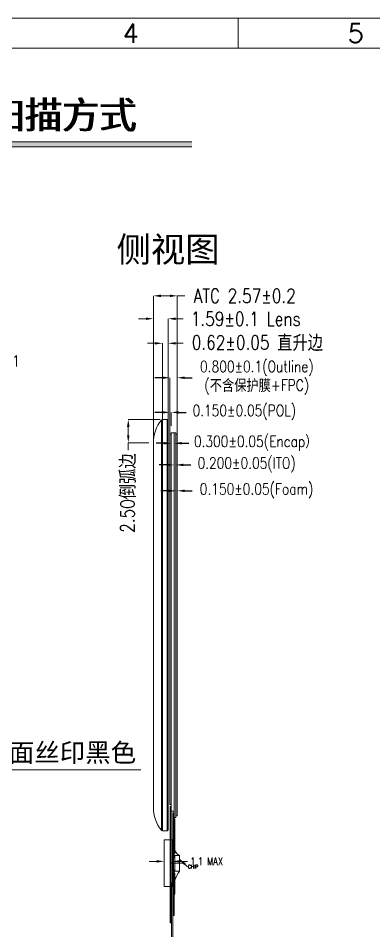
# Model space of a CAD drawing. Header units: millimetres. Extents: x 1845 to 2650, y -178 to 579.
# Drawn here: x 2478.7 to 2516.8, y 271.2 to 369 of the extents above; entities that cross this region are included whole.
import ezdxf

# ---------------------------------------------------------------- set-up
doc = ezdxf.new("R2010")
doc.units = ezdxf.units.MM
doc.layers.get('0').update_dxf_attribs({"lineweight": 5})
doc.layers.get('Defpoints').update_dxf_attribs({"lineweight": 5})
for name, color, linetype, lineweight in [('CG', 6, 'Continuous', 5), ('COF', 4, 'Continuous', 5), ('Connector', 2, 'Continuous', 5), ('DIM', 3, 'Continuous', 5), ('ITO', 2, 'Continuous', 5), ('Main-FPC', 2, 'Continuous', 5), ('POL', 202, 'Continuous', 5), ('TAPE-Foam', 32, 'Continuous', 5), ('图框', 7, 'Continuous', 5)]:
    doc.layers.add(name, color=color, linetype=linetype, lineweight=lineweight)
doc.layers.add('FPC', color=44, linetype='Continuous')
doc.styles.add('RD', font='ROMAND.shx', dxfattribs={"width": 0.8})
doc.styles.get("Standard").update_dxf_attribs({"font": 'txt', "bigfont": 'gbcbig.shx'})
doc.dimstyles.new('DIM', dxfattribs={"dimtxt": 0.8, "dimasz": 0.8, "dimexe": 0, "dimexo": 0.5, "dimgap": 0.11, "dimtad": 0, "dimzin": 1, "dimdsep": 46, "dimtxsty": 'RD', "dimcen": 0, "dimclrd": 256, "dimclre": 256, "dimclrt": 256, "dimadec": 0, "dimazin": 0, "dimtm": 1e-09, "dimtfac": 1, "dimtofl": 0, "dimtmove": 0, "dimatfit": 3, "dimfxl": 1, "dimlwe": -1, "dimarcsym": 0})

# ---------------------------------------------------------------- blocks, each defined once
blk = doc.blocks.new('*D61')
at = {"layer": 'Defpoints', "color": 0, "lineweight": 5, "transparency": 16777216}
for p in [(2495.742, 330.49), (2494.942, 316.469), (2495.742, 316.237)]:
    blk.add_point(p, dxfattribs=at)
at = {"layer": 'DIM', "lineweight": -2, "transparency": 16777216}
for p, q in [((2494.142, 330.49), (2493.342, 330.49)), ((2496.542, 330.49), (2497.342, 330.49))]:
    blk.add_line(p, q, dxfattribs=at)
at = {"layer": 'DIM', "transparency": 16777216}
for p, q in [((2494.942, 316.969), (2494.942, 330.49)), ((2495.742, 316.737), (2495.742, 330.49))]:
    blk.add_line(p, q, dxfattribs=at)
at = {"layer": 'DIM', "lineweight": 5, "transparency": 16777216}
for points in [[(2494.142, 330.623), (2494.142, 330.357), (2494.942, 330.49)], [(2496.542, 330.623), (2496.542, 330.357), (2495.742, 330.49)]]:
    blk.add_solid(points, dxfattribs=at)
at = {"layer": 'DIM', "lineweight": 5, "transparency": 16777216, "insert": (2504.264, 330.49), "char_height": 1.2, "attachment_point": 5, "style": 'RD'}
blk.add_mtext('0.800±0.1(Outline)\\P({\\fSimSun|b0|i0|c134|p2;不含保护膜}+FPC)', dxfattribs=at)
blk = doc.blocks.new('*D62')
at = {"layer": 'Defpoints', "color": 0, "lineweight": 5, "transparency": 16777216}
for p in [(2495.592, 321.916), (2495.742, 321.935), (2495.742, 318.369)]:
    blk.add_point(p, dxfattribs=at)
at = {"layer": 'DIM', "transparency": 16777216}
for p, q in [((2495.592, 321.416), (2495.592, 318.369)), ((2495.742, 321.435), (2495.742, 318.369))]:
    blk.add_line(p, q, dxfattribs=at)
at = {"layer": 'DIM', "lineweight": -2, "transparency": 16777216}
for p, q in [((2494.792, 318.369), (2493.992, 318.369)), ((2496.542, 318.369), (2497.342, 318.369))]:
    blk.add_line(p, q, dxfattribs=at)
at = {"layer": 'DIM', "lineweight": 5, "transparency": 16777216}
for points in [[(2494.792, 318.503), (2494.792, 318.236), (2495.592, 318.369)], [(2496.542, 318.503), (2496.542, 318.236), (2495.742, 318.369)]]:
    blk.add_solid(points, dxfattribs=at)
at = {"layer": 'DIM', "lineweight": 5, "transparency": 16777216, "insert": (2504.241, 318.369), "char_height": 1.2, "attachment_point": 5, "style": 'RD'}
blk.add_mtext('0.150±0.05(Foam)', dxfattribs=at)
blk = doc.blocks.new('*D72')
at = {"layer": 'Defpoints', "color": 0, "lineweight": 5, "transparency": 16777216}
for p in [(2495.392, 324.216), (2495.592, 324.216), (2495.392, 321.146)]:
    blk.add_point(p, dxfattribs=at)
at = {"layer": 'DIM', "transparency": 16777216}
for p, q in [((2495.392, 323.716), (2495.392, 321.146)), ((2495.592, 323.716), (2495.592, 321.146))]:
    blk.add_line(p, q, dxfattribs=at)
at = {"layer": 'DIM', "lineweight": -2, "transparency": 16777216}
for p, q in [((2494.592, 321.146), (2493.792, 321.146)), ((2496.392, 321.146), (2497.192, 321.146))]:
    blk.add_line(p, q, dxfattribs=at)
at = {"layer": 'DIM', "lineweight": 5, "transparency": 16777216}
for points in [[(2494.592, 321.279), (2494.592, 321.013), (2495.392, 321.146)], [(2496.392, 321.279), (2496.392, 321.013), (2495.592, 321.146)]]:
    blk.add_solid(points, dxfattribs=at)
at = {"layer": 'DIM', "lineweight": 5, "transparency": 16777216, "insert": (2503.176, 321.146), "char_height": 1.2, "attachment_point": 5, "style": 'RD'}
blk.add_mtext('0.200±0.05(ITO)', dxfattribs=at)
blk = doc.blocks.new('*D73')
at = {"layer": 'Defpoints', "color": 0, "lineweight": 5, "transparency": 16777216}
for p in [(2495.092, 324.216), (2495.392, 324.216), (2495.392, 323.469)]:
    blk.add_point(p, dxfattribs=at)
at = {"layer": 'DIM', "lineweight": -2, "transparency": 16777216}
for p, q in [((2494.292, 323.469), (2493.492, 323.469)), ((2496.192, 323.469), (2496.992, 323.469))]:
    blk.add_line(p, q, dxfattribs=at)
at = {"layer": 'DIM', "transparency": 16777216}
for p, q in [((2495.092, 323.716), (2495.092, 323.469)), ((2495.392, 323.716), (2495.392, 323.469))]:
    blk.add_line(p, q, dxfattribs=at)
at = {"layer": 'DIM', "lineweight": 5, "transparency": 16777216}
for points in [[(2494.292, 323.602), (2494.292, 323.335), (2495.092, 323.469)], [(2496.192, 323.602), (2496.192, 323.335), (2495.392, 323.469)]]:
    blk.add_solid(points, dxfattribs=at)
at = {"layer": 'DIM', "lineweight": 5, "transparency": 16777216, "insert": (2504.143, 323.469), "char_height": 1.2, "attachment_point": 5, "style": 'RD'}
blk.add_mtext('0.300±0.05(Encap）', dxfattribs=at)
blk = doc.blocks.new('R196GRM-001-PNL-V01-B')
at = {"layer": 'ITO', "lineweight": 5}
blk.add_lwpolyline([(1233.055, -115.782), (1233.255, -115.782), (1233.255, -156.992), (1233.055, -156.992), (1233.055, -115.782), (1232.755, -115.782), (1232.755, -156.342), (1233.055, -156.342)], dxfattribs=at)
blk = doc.blocks.new('R196GRM-001-PNLA-V01-B')
at = {"layer": 'POL', "lineweight": 5}
blk.add_lwpolyline([(1730.207, -118.031), (1730.057, -118.031), (1730.057, -157.697), (1730.207, -157.697)], dxfattribs=at)
at = {"layer": 'TAPE-Foam', "lineweight": 5}
blk.add_lwpolyline([(1730.707, -158.941), (1730.707, -118.031), (1730.857, -118.031), (1730.857, -158.941)], close=True, dxfattribs=at)
at = {"layer": 'ITO', "lineweight": 5}
blk.add_blockref('R196GRM-001-PNL-V01-B', (497.452, -2.099), dxfattribs=at)
blk = doc.blocks.new('*D75')
at = {"layer": 'Defpoints', "color": 0, "lineweight": 5, "transparency": 16777216}
for p in [(2495.092, 326.778), (2495.092, 324.831), (2494.942, 324.164)]:
    blk.add_point(p, dxfattribs=at)
at = {"layer": 'DIM', "lineweight": -2, "transparency": 16777216}
for p, q in [((2494.142, 326.778), (2493.342, 326.778)), ((2495.892, 326.778), (2496.692, 326.778))]:
    blk.add_line(p, q, dxfattribs=at)
at = {"layer": 'DIM', "transparency": 16777216}
for p, q in [((2494.942, 324.664), (2494.942, 326.778)), ((2495.092, 325.331), (2495.092, 326.778))]:
    blk.add_line(p, q, dxfattribs=at)
at = {"layer": 'DIM', "lineweight": 5, "transparency": 16777216}
for points in [[(2494.142, 326.912), (2494.142, 326.645), (2494.942, 326.778)], [(2495.892, 326.912), (2495.892, 326.645), (2495.092, 326.778)]]:
    blk.add_solid(points, dxfattribs=at)
at = {"layer": 'DIM', "lineweight": 5, "transparency": 16777216, "insert": (2502.928, 326.778), "char_height": 1.2, "attachment_point": 5, "style": 'RD'}
blk.add_mtext('0.150±0.05(POL)', dxfattribs=at)
blk = doc.blocks.new('*D67')
at = {"layer": 'Defpoints', "color": 0, "lineweight": 5, "transparency": 16777216}
for p in [(2494.332, 278.183), (2495.242, 278.652), (2495.242, 278.183)]:
    blk.add_point(p, dxfattribs=at)
at = {"layer": 'DIM', "lineweight": 5, "transparency": 16777216}
for p, q in [((2493.532, 278.652), (2492.732, 278.652)), ((2494.332, 278.683), (2494.332, 278.652)), ((2495.242, 278.683), (2495.242, 278.652)), ((2496.042, 278.652), (2496.842, 278.652))]:
    blk.add_line(p, q, dxfattribs=at)
for points in [[(2493.532, 278.786), (2493.532, 278.519), (2494.332, 278.652)], [(2496.042, 278.786), (2496.042, 278.519), (2495.242, 278.652)]]:
    blk.add_solid(points, dxfattribs=at)
at = {"layer": 'DIM', "lineweight": 5, "transparency": 16777216, "insert": (2498.887, 278.652), "char_height": 0.8, "attachment_point": 5, "style": 'RD'}
blk.add_mtext('1.1 MAX', dxfattribs=at)
blk = doc.blocks.new('R196GRK-001-TFPC-V01-B')
at = {"layer": 'Connector', "lineweight": 5}
blk.add_lwpolyline([(1994.285, 268.202), (1994.285, 255.752), (1994.395, 255.752), (1994.395, 268.202)], close=True, dxfattribs=at)
at = {"layer": 'Connector', "color": 0, "lineweight": 5}
blk.add_lwpolyline([(1993.635, 259.652), (1994.285, 259.652), (1994.285, 264.652), (1993.635, 264.652)], close=True, dxfattribs=at)
at = {"layer": 'Connector', "color": 32, "lineweight": 5}
blk.add_lwpolyline([(1994.545, 259.652), (1994.395, 259.652), (1994.395, 264.652), (1994.545, 264.652)], close=True, dxfattribs=at)
blk = doc.blocks.new('*D54')
at = {"layer": 'Defpoints', "color": 0, "lineweight": 5, "transparency": 16777216}
for p in [(1994.751, 249.535), (1993.771, 249.395), (1993.771, 248.218)]:
    blk.add_point(p, dxfattribs=at)
at = {"layer": 'DIM', "lineweight": 5, "transparency": 16777216}
for p, q in [((1993.771, 248.895), (1993.771, 248.218)), ((1994.751, 249.035), (1994.751, 248.218)), ((1992.971, 248.218), (1992.171, 248.218)), ((1995.551, 248.218), (1996.351, 248.218))]:
    blk.add_line(p, q, dxfattribs=at)
for points in [[(1992.971, 248.351), (1992.971, 248.085), (1993.771, 248.218)], [(1995.551, 248.351), (1995.551, 248.085), (1994.751, 248.218)]]:
    blk.add_solid(points, dxfattribs=at)
at = {"layer": 'DIM', "lineweight": 5, "transparency": 16777216, "insert": (1998.915, 248.218), "char_height": 0.8, "attachment_point": 5, "style": 'RD'}
blk.add_mtext('0.98%%P0.05', dxfattribs=at)
blk = doc.blocks.new('OK-23GM024-04-C')
at = {"color": 7}
for p, q in [((1483.246, 124.494), (1483.246, 124.359)), ((1483.306, 124.494), (1483.246, 124.494)), ((1483.246, 124.04), (1483.246, 124.244)), ((1483.246, 124.244), (1483.286, 124.244)), ((1483.255, 124.331), (1483.267, 124.314)), ((1483.276, 124.285), (1483.276, 122.702)), ((1483.426, 124.219), (1483.276, 124.219)), ((1483.286, 124.244), (1483.347, 124.182)), ((1483.306, 124.494), (1483.306, 124.378)), ((1483.315, 124.35), (1483.327, 124.333)), ((1483.336, 124.304), (1483.336, 123.874)), ((1483.426, 124.219), (1483.426, 124.034)), ((1483.258, 124.012), (1483.299, 123.97)), ((1483.796, 124.169), (1483.276, 124.169)), ((1483.311, 123.844), (1483.311, 123.942)), ((1483.756, 123.804), (1483.351, 123.804)), ((1483.356, 124.161), (1483.356, 124.142)), ((1483.376, 124.082), (1483.376, 124.054)), ((1483.396, 124.169), (1483.396, 122.819)), ((1483.446, 124.014), (1483.396, 124.064)), ((1483.796, 123.992), (1483.396, 123.992)), ((1483.396, 123.796), (1483.796, 123.796)), ((1483.446, 123.794), (1483.396, 123.744)), ((1483.396, 123.244), (1483.446, 123.194)), ((1483.826, 124.014), (1483.416, 124.014)), ((1483.426, 124.114), (1483.756, 124.114)), ((1483.696, 124.074), (1483.426, 124.074)), ((1483.696, 124.034), (1483.426, 124.034)), ((1483.736, 123.744), (1483.426, 123.744)), ((1483.736, 123.244), (1483.426, 123.244)), ((1483.446, 124.014), (1483.446, 123.794)), ((1483.826, 123.794), (1483.446, 123.794)), ((1483.446, 123.744), (1483.446, 123.244)), ((1483.486, 124.114), (1483.486, 124.054)), ((1483.776, 124.054), (1483.486, 124.054)), ((1483.526, 124.094), (1483.506, 124.114)), ((1483.666, 124.094), (1483.526, 124.094)), ((1483.631, 123.774), (1483.631, 123.779)), ((1483.65, 123.774), (1483.631, 123.774)), ((1483.787, 123.826), (1483.661, 123.776)), ((1483.686, 124.114), (1483.666, 124.094)), ((1483.696, 124.114), (1483.696, 124.034)), ((1483.787, 123.981), (1483.711, 124.011)), ((1483.796, 123.992), (1483.796, 123.796)), ((1483.806, 123.953), (1483.806, 123.854)), ((1483.826, 124.014), (1483.826, 123.794)), ((1483.836, 123.994), (1483.836, 123.884)), ((1483.896, 124.069), (1483.896, 122.919)), ((1483.246, 122.947), (1483.246, 122.744)), ((1483.246, 122.744), (1483.286, 122.744)), ((1483.246, 122.628), (1483.246, 122.494)), ((1483.306, 122.494), (1483.246, 122.494)), ((1483.267, 122.674), (1483.255, 122.656)), ((1483.299, 123.017), (1483.258, 122.975)), ((1483.796, 122.819), (1483.276, 122.819)), ((1483.426, 122.769), (1483.276, 122.769)), ((1483.347, 122.805), (1483.286, 122.744)), ((1483.306, 122.609), (1483.306, 122.494)), ((1483.311, 123.144), (1483.311, 123.045)), ((1483.327, 122.655), (1483.315, 122.638)), ((1483.336, 123.114), (1483.336, 122.683)), ((1483.756, 123.184), (1483.351, 123.184)), ((1483.356, 122.845), (1483.356, 122.826)), ((1483.376, 122.934), (1483.376, 122.905)), ((1483.796, 123.192), (1483.396, 123.192)), ((1483.796, 122.996), (1483.396, 122.996)), ((1483.446, 122.974), (1483.396, 122.924)), ((1483.826, 122.974), (1483.416, 122.974)), ((1483.696, 122.954), (1483.426, 122.954)), ((1483.426, 122.954), (1483.426, 122.769)), ((1483.696, 122.914), (1483.426, 122.914)), ((1483.426, 122.874), (1483.756, 122.874)), ((1483.826, 123.194), (1483.446, 123.194)), ((1483.446, 123.194), (1483.446, 122.974)), ((1483.776, 122.934), (1483.486, 122.934)), ((1483.486, 122.934), (1483.486, 122.874)), ((1483.526, 122.894), (1483.506, 122.874)), ((1483.666, 122.894), (1483.526, 122.894)), ((1483.65, 123.214), (1483.631, 123.214)), ((1483.631, 123.214), (1483.631, 123.209)), ((1483.787, 123.161), (1483.661, 123.211)), ((1483.666, 122.894), (1483.686, 122.874)), ((1483.696, 122.954), (1483.696, 122.874)), ((1483.787, 123.006), (1483.711, 122.976)), ((1483.796, 123.192), (1483.796, 122.996)), ((1483.806, 123.034), (1483.806, 123.133)), ((1483.826, 123.194), (1483.826, 122.974)), ((1483.836, 123.104), (1483.836, 122.994))]:
    blk.add_line(p, q, dxfattribs=at)
for centre, radius, start, end in [((1483.296, 124.359), 0.05, 180, 215), ((1483.226, 124.285), 0.05, 0, 35), ((1483.356, 124.378), 0.05, 180, 215), ((1483.286, 124.304), 0.05, 0, 35), ((1483.286, 124.04), 0.04, 180, 225), ((1483.426, 123.894), 0.15, 180, 270), ((1483.426, 123.094), 0.15, 90, 180), ((1483.271, 123.942), 0.04, 0, 45), ((1483.351, 123.844), 0.04, 180, 270), ((1483.406, 123.874), 0.07, 180, 270), ((1483.326, 124.161), 0.03, 0, 45), ((1483.406, 124.142), 0.05, 180, 216.8699), ((1483.326, 124.082), 0.05, 0, 36.8699), ((1483.416, 124.054), 0.04, 180, 270), ((1483.606, 123.779), 0.025, 0, 90), ((1483.65, 123.804), 0.03, 270, 291.80141), ((1483.7, 123.984), 0.03, 68.19859, 90), ((1483.736, 123.904), 0.16, 270, 0), ((1483.736, 123.084), 0.16, 0, 90), ((1483.756, 123.974), 0.14, 0, 90), ((1483.756, 123.884), 0.08, 270, 0), ((1483.776, 123.994), 0.06, 0, 90), ((1483.776, 123.953), 0.03, 0, 68.19859), ((1483.776, 123.854), 0.03, 291.80141, 0), ((1483.796, 124.069), 0.1, 0, 90), ((1483.286, 122.947), 0.04, 135, 180), ((1483.296, 122.628), 0.05, 145, 180), ((1483.226, 122.702), 0.05, 325, 0), ((1483.271, 123.045), 0.04, 315, 0), ((1483.356, 122.609), 0.05, 145, 180), ((1483.351, 123.144), 0.04, 90, 180), ((1483.286, 122.683), 0.05, 325, 0), ((1483.406, 123.114), 0.07, 90, 180), ((1483.326, 122.826), 0.03, 315, 0), ((1483.406, 122.845), 0.05, 143.1301, 180), ((1483.326, 122.905), 0.05, 323.1301, 0), ((1483.416, 122.934), 0.04, 90, 180), ((1483.606, 123.209), 0.025, 270, 0), ((1483.65, 123.184), 0.03, 68.19859, 90), ((1483.7, 123.004), 0.03, 270, 291.80141), ((1483.756, 123.104), 0.08, 0, 90), ((1483.756, 123.014), 0.14, 270, 0), ((1483.776, 122.994), 0.06, 270, 0), ((1483.776, 123.133), 0.03, 0, 68.19859), ((1483.776, 123.034), 0.03, 291.80141, 0), ((1483.796, 122.919), 0.1, 270, 0)]:
    blk.add_arc(centre, radius, start, end, dxfattribs=at)
for centre in [(1484.654, 123.894), (1484.654, 123.094)]:
    blk.add_ellipse(centre, major_axis=(0.933, 0), ratio=0.267949, start_param=2.738877, end_param=3.544308, dxfattribs=at)
blk = doc.blocks.new('*D92')
at = {"layer": 'Defpoints', "color": 0, "lineweight": 5, "transparency": 16777216}
for p in [(2472.019, 332.29), (2470.122, 314.005), (2472.019, 313.504)]:
    blk.add_point(p, dxfattribs=at)
at = {"layer": 'DIM', "lineweight": 5, "transparency": 16777216}
for p, q in [((2470.122, 314.505), (2470.122, 332.29)), ((2470.922, 332.29), (2471.219, 332.29)), ((2472.019, 314.004), (2472.019, 332.29)), ((2472.019, 332.29), (2472.819, 332.29))]:
    blk.add_line(p, q, dxfattribs=at)
for points in [[(2470.922, 332.423), (2470.922, 332.156), (2470.122, 332.29)], [(2471.219, 332.423), (2471.219, 332.156), (2472.019, 332.29)]]:
    blk.add_solid(points, dxfattribs=at)
at = {"layer": 'DIM', "lineweight": 5, "transparency": 16777216, "insert": (2475.946, 332.29), "char_height": 1.2, "attachment_point": 5, "style": 'RD'}
blk.add_mtext('1.90%%P0.1', dxfattribs=at)
blk = doc.blocks.new('*D94')
at = {"layer": 'Defpoints', "color": 0, "lineweight": 5, "transparency": 16777216}
for p in [(2493.177, 336.815), (2494.767, 323.287), (2493.177, 322.623)]:
    blk.add_point(p, dxfattribs=at)
at = {"layer": 'DIM', "lineweight": 5, "transparency": 16777216}
for p, q in [((2492.377, 336.815), (2491.577, 336.815)), ((2493.177, 323.123), (2493.177, 336.815)), ((2494.767, 323.787), (2494.767, 336.815)), ((2495.567, 336.815), (2496.367, 336.815))]:
    blk.add_line(p, q, dxfattribs=at)
for points in [[(2492.377, 336.949), (2492.377, 336.682), (2493.177, 336.815)], [(2495.567, 336.949), (2495.567, 336.682), (2494.767, 336.815)]]:
    blk.add_solid(points, dxfattribs=at)
at = {"layer": 'DIM', "lineweight": 5, "transparency": 16777216, "insert": (2503.077, 336.815), "char_height": 1.5, "attachment_point": 5, "style": 'RD'}
blk.add_mtext('\\A1;1.59%%P0.1 Lens', dxfattribs=at)
blk = doc.blocks.new('*D95')
at = {"layer": 'Defpoints', "color": 0, "lineweight": 5, "transparency": 16777216}
for p in [(2494.149, 334.18), (2494.149, 325.33), (2494.767, 325.253)]:
    blk.add_point(p, dxfattribs=at)
at = {"layer": 'DIM', "lineweight": 5, "transparency": 16777216}
for p, q in [((2493.349, 334.18), (2492.549, 334.18)), ((2494.149, 325.83), (2494.149, 334.18)), ((2494.767, 325.753), (2494.767, 334.18)), ((2495.567, 334.18), (2496.367, 334.18))]:
    blk.add_line(p, q, dxfattribs=at)
for points in [[(2493.349, 334.313), (2493.349, 334.046), (2494.149, 334.18)], [(2495.567, 334.313), (2495.567, 334.046), (2494.767, 334.18)]]:
    blk.add_solid(points, dxfattribs=at)
at = {"layer": 'DIM', "lineweight": 5, "transparency": 16777216, "insert": (2504.325, 334.18), "char_height": 1.5, "attachment_point": 5, "style": 'RD'}
blk.add_mtext('\\A1;0.62%%P0.05 {\\fSimHei|b0|i0|c134|p49;直升边}', dxfattribs=at)
blk = doc.blocks.new('*D96')
at = {"layer": 'Defpoints', "color": 0, "lineweight": 5, "transparency": 16777216}
for p in [(2494.403, 326.024), (2490.484, 323.524), (2493.177, 323.524)]:
    blk.add_point(p, dxfattribs=at)
at = {"layer": 'DIM', "lineweight": 5, "transparency": 16777216}
for p, q in [((2493.903, 326.024), (2490.484, 326.024)), ((2490.484, 325.224), (2490.484, 324.324)), ((2492.677, 323.524), (2490.484, 323.524)), ((2490.484, 323.524), (2490.484, 322.724))]:
    blk.add_line(p, q, dxfattribs=at)
for points in [[(2490.351, 325.224), (2490.618, 325.224), (2490.484, 326.024)], [(2490.351, 324.324), (2490.618, 324.324), (2490.484, 323.524)]]:
    blk.add_solid(points, dxfattribs=at)
at = {"layer": 'DIM', "lineweight": 5, "transparency": 16777216, "insert": (2490.484, 318.127), "char_height": 1.5, "attachment_point": 5, "rotation": 90, "style": 'RD'}
blk.add_mtext('\\A1;2.50{\\fSimSun|b0|i0|c134|p2;倒弧边}', dxfattribs=at)
blk = doc.blocks.new('R196GRK-001-CVL-V01-B')
at = {"layer": 'CG', "linetype": 'Continuous'}
for p, q in [((2246.472, 263.801), (2246.472, 307.758)), ((2246.589, 263.745), (2246.589, 307.815)), ((2247.098, 307.815), (2247.098, 263.745))]:
    blk.add_line(p, q, dxfattribs=at)
at = {"layer": 'CG'}
for p, q in [((2246.589, 307.815), (2247.098, 307.815)), ((2247.098, 307.815), (2247.198, 307.715)), ((2247.198, 307.715), (2247.198, 263.845)), ((2245.618, 266.245), (2245.618, 305.315)), ((2247.098, 263.745), (2246.589, 263.745)), ((2247.198, 263.845), (2247.098, 263.745))]:
    blk.add_line(p, q, dxfattribs=at)
blk.add_lwpolyline([(2247.198, 307.715), (2247.198, 263.845), (2247.208, 263.845), (2247.208, 307.715), (2247.198, 307.715)], dxfattribs=at)
for centre, radius, start, end in [((2249.54, 305.315), 3.922, 141.46629, 180), ((2246.589, 307.665), 0.15, 90, 141.46629), ((2249.54, 266.245), 3.922, 180, 218.53371), ((2246.589, 263.895), 0.15, 218.53371, 270)]:
    blk.add_arc(centre, radius, start, end, dxfattribs=at)
blk = doc.blocks.new('*D97')
at = {"layer": 'Defpoints', "color": 0, "lineweight": 5, "transparency": 16777216}
for p in [(2495.742, 339.272), (2493.177, 316.375), (2495.742, 316.375)]:
    blk.add_point(p, dxfattribs=at)
at = {"layer": 'DIM', "lineweight": 5, "transparency": 16777216}
for p, q in [((2493.177, 316.875), (2493.177, 339.272)), ((2493.977, 339.272), (2494.942, 339.272)), ((2495.742, 316.875), (2495.742, 339.272)), ((2495.742, 339.272), (2496.542, 339.272))]:
    blk.add_line(p, q, dxfattribs=at)
for points in [[(2493.977, 339.405), (2493.977, 339.139), (2493.177, 339.272)], [(2494.942, 339.405), (2494.942, 339.139), (2495.742, 339.272)]]:
    blk.add_solid(points, dxfattribs=at)
at = {"layer": 'DIM', "lineweight": 5, "transparency": 16777216, "insert": (2502.966, 339.272), "char_height": 1.5, "attachment_point": 5, "style": 'RD'}
blk.add_mtext('\\A1;ATC 2.57%%P0.2', dxfattribs=at)
blk = doc.blocks.new('R196GRK-004-MFPC-V01-B')
at = {"layer": 'FPC', "lineweight": 5}
h = blk.add_hatch(color=4, dxfattribs=at)
h.dxf.hatch_style = 1
h.paths.add_polyline_path([(1994.551, 248.115), (1994.751, 248.115), (1994.751, 251.615), (1994.551, 251.615)])
at = {"layer": 'FPC', "color": 4, "lineweight": 5}
blk.add_lwpolyline([(1994.751, 251.615), (1994.751, 248.115), (1994.551, 248.115), (1994.551, 251.615)], close=True, dxfattribs=at)
at = {"layer": 'Main-FPC'}
blk.add_lwpolyline([(1994.431, 260.017), (1994.551, 260.017), (1994.551, 226.946), (1994.431, 226.946)], close=True, dxfattribs=at)
at = {"layer": 'FPC', "color": 7, "lineweight": 5, "rotation": 180}
blk.add_blockref('OK-23GM024-04-C', (3477.677, 373.359), dxfattribs=at)
at = {"layer": 'DIM', "lineweight": 5}
dim = blk.add_linear_dim(base=(1993.771, 248.218), p1=(1994.751, 249.535), p2=(1993.771, 249.395), angle=180, text='<>%%P0.05', dimstyle='DIM', override={"dimlwd": 5, "dimlwe": 5}, dxfattribs=at)
dim.commit()
dim.dimension.update_dxf_attribs({"geometry": '*D54', "text_midpoint": (1998.915, 248.218), "dimtype": 160})
blk = doc.blocks.new('R196GRK-003-COF-V01-B')
at = {"layer": 'COF'}
for points in [[(416.359, 295.964), (416.431, 295.964), (416.431, 284.949), (416.359, 284.949)], [(416.503, 291.259), (416.575, 291.259), (416.575, 291.297), (416.503, 291.297)], [(416.503, 289.851), (416.575, 289.851), (416.575, 289.785), (416.503, 289.785)]]:
    blk.add_lwpolyline(points, close=True, dxfattribs=at)
at = {"layer": 'COF', "color": 2}
for points in [[(416.431, 291.186), (416.503, 291.186), (416.503, 295.964), (416.431, 295.964)], [(416.431, 289.861), (416.503, 289.861), (416.503, 284.949), (416.431, 284.949)]]:
    blk.add_lwpolyline(points, dxfattribs=at)
at = {"layer": 'COF', "color": 5}
blk.add_lwpolyline([(416.503, 291.61), (416.575, 291.61), (416.575, 295.334), (416.503, 295.334)], dxfattribs=at)
at = {"layer": 'COF', "color": 132}
for points in [[(417.079, 291.396, -0.146075), (416.575, 291.996)], [(416.575, 288.766, -0.060775), (417.079, 289.731)]]:
    blk.add_lwpolyline(points, format="xyb", dxfattribs=at)
at = {"layer": 'COF'}
for points in [[(417.439, 290.565), (416.215, 290.565)], [(416.503, 289.52), (416.575, 289.52), (416.575, 287.249), (416.503, 287.249)]]:
    blk.add_lwpolyline(points, dxfattribs=at)
at = {"layer": 'COF', "color": 1}
blk.add_lwpolyline([(416.575, 289.731), (417.079, 289.731), (417.079, 291.396), (416.575, 291.396)], close=True, dxfattribs=at)
at = {"layer": 'DIM', "lineweight": 5, "insert": (417.994, 290.019), "char_height": 0.36, "attachment_point": 7}
blk.add_mtext('CHIP', dxfattribs=at)
at = {"layer": 'DIM', "lineweight": 5}
blk.add_leader([(417.079, 291.003), (417.958, 290.199)], dimstyle='DIM', override={"dimfxl": 0.18, "dimlwd": 5, "dimlwe": 5, "dimarcsym": 1}, dxfattribs=at)

msp = doc.modelspace()

# ---------------------------------------------------------------- hatches: boundary and pattern name
at = {"layer": 'DIM', "lineweight": 5}
h = msp.add_hatch(color=2, dxfattribs=at)
h.dxf.hatch_style = 1
h.paths.add_polyline_path([(2497.1406, 355.245), (2497.1406, 355.785), (2451.0445, 355.785), (2451.0445, 355.245)])
h = msp.add_hatch(color=2, dxfattribs=at)
h.dxf.hatch_style = 1
h.paths.add_polyline_path([(2497.311, 355.245), (2497.311, 355.785), (2451.2148, 355.785), (2451.2148, 355.245)])

# ---------------------------------------------------------------- linework, layer by layer
at = {"layer": 'DIM', "color": 2, "lineweight": 5}
for p, q in [((2497.1406, 355.785), (2451.0445, 355.785)), ((2451.0445, 355.245), (2497.1406, 355.245)), ((2497.311, 355.785), (2451.2148, 355.785)), ((2451.2148, 355.245), (2497.311, 355.245))]:
    msp.add_line(p, q, dxfattribs=at)
at = {"layer": '图框', "color": 7, "linetype": 'ByBlock', "lineweight": 5, "ltscale": 0.55}
for p, q in [((2502.2754, 365.8059), (2502.2754, 369.0239)), ((2405.7472, 365.8059), (2647.0678, 365.8059))]:
    msp.add_line(p, q, dxfattribs=at)
msp.add_lwpolyline([(2402.5291, 369.0239), (2650.2859, 369.0239), (2650.2859, 193.6391), (2402.5291, 193.6391)], close=True, dxfattribs=at)

# ---------------------------------------------------------------- block references
at = {"lineweight": 5}
for name, p in [('R196GRK-001-CVL-V01-B', (247.5596, 18.1946)), ('R196GRK-001-TFPC-V01-B', (500.6969, 16.3163)), ('R196GRK-004-MFPC-V01-B', (500.6969, 16.3163))]:
    msp.add_blockref(name, p, dxfattribs=at)
at = {"layer": 'DIM', "lineweight": 5}
msp.add_blockref('R196GRK-003-COF-V01-B', (2078.8895, -12.1155), dxfattribs=at)
at = {"layer": 'ITO', "lineweight": 5}
msp.add_blockref('R196GRM-001-PNLA-V01-B', (764.8851, 442.4591), dxfattribs=at)

# ---------------------------------------------------------------- texts
at = {"layer": 'DIM', "color": 2, "lineweight": 5, "char_height": 2.916232, "width": 41.052749, "attachment_point": 1}
for insert in [(2453.4962, 360.1155), (2453.6666, 360.1155)]:
    msp.add_mtext('{\\fSimSun|b0|i0|c134|p2; 注意屏幕的扫描方式}', dxfattribs=dict(at, insert=insert))
at = {"layer": 'DIM', "color": 3, "lineweight": 5, "insert": (2483.1431, 290.1981, -24.5534), "char_height": 2, "width": 33.761893, "attachment_point": 5}
msp.add_mtext('{\\fSimSun|b0|i0|c134|p2;背面丝印黑色}', dxfattribs=at)
at = {"layer": '图框', "color": 7, "linetype": 'ByBlock', "lineweight": 5, "ltscale": 0.55, "char_height": 2.0113, "width": 3.423717, "attachment_point": 1}
for s, insert in [('4', (2489.8783, 368.4179)), ('5', (2514.0104, 368.4179))]:
    msp.add_mtext(s, dxfattribs=dict(at, insert=insert))
at = {"layer": '图框', "color": 1, "lineweight": 5, "insert": (2489.2256, 345.593), "char_height": 2.700215, "width": 25.137581, "attachment_point": 1}
msp.add_mtext('{\\fSimSun|b0|i0|c134|p2;侧视图}', dxfattribs=at)

# ---------------------------------------------------------------- dimensions: what is measured, and where the dimension line sits
at = {"layer": 'DIM', "color": 3, "lineweight": 5}
dim = msp.add_linear_dim(base=(2495.7421601378, 339.2718930692), p1=(2493.1771601374, 316.3750615299), p2=(2495.7421601378, 316.3750615299), text='ATC <>%%P0.2', dimstyle='DIM', override={"dimtxt": 1.5, "dimtp": 0.05, "dimtm": 0.05, "dimtdec": 3, "dimfxl": 0.8, "dimtolj": 1, "dimlwd": 5, "dimlwe": 5, "dimarcsym": 1}, dxfattribs=at)
dim.commit()
dim.dimension.update_dxf_attribs({"geometry": '*D97', "text_midpoint": (2502.966445852, 339.2718930692)})
for base, p1, p2, text, picture, middle in [((2493.1772, 336.8154), (2494.7672, 323.2875), (2493.1772, 322.6233), '<>%%P0.1 Lens', '*D94', (2503.0772, 336.8154)), ((2494.1486, 334.1796), (2494.7672, 325.2527), (2494.1486, 325.3296), '<>%%P0.05 {\\fSimHei|b0|i0|c134|p49;直升边}', '*D95', (2504.3247, 334.1796))]:
    dim = msp.add_linear_dim(base=base, p1=p1, p2=p2, text=text, dimstyle='DIM', override={"dimtxt": 1.5, "dimtp": 0.05, "dimtm": 0.05, "dimtdec": 3, "dimfxl": 0.8, "dimtolj": 1, "dimlwd": 5, "dimlwe": 5, "dimarcsym": 1}, dxfattribs=at)
    dim.commit()
    dim.dimension.update_dxf_attribs({"geometry": picture, "text_midpoint": middle, "dimtype": 160})
at = {"layer": 'DIM', "lineweight": 5}
for base, p1, p2, text, override, picture, middle in [((2472.0193, 332.2897), (2470.1218, 314.0048), (2472.0193, 313.5043), '<>%%P0.1', {"dimtxt": 1.2, "dimfxl": 0.8, "dimlwd": 5, "dimlwe": 5, "dimarcsym": 1}, '*D92', (2475.9464, 332.2897)), ((2495.2422, 278.6522), (2494.3322, 278.1825), (2495.2422, 278.1825), '1.1 MAX', {"dimfxl": 1.25, "dimlwd": 5, "dimlwe": 5, "dimarcsym": 2}, '*D67', (2498.8874, 278.6522))]:
    dim = msp.add_linear_dim(base=base, p1=p1, p2=p2, text=text, dimstyle='DIM', override=override, dxfattribs=at)
    dim.commit()
    dim.dimension.update_dxf_attribs({"geometry": picture, "text_midpoint": middle})
for base, p1, p2, text, override, picture, middle in [((2495.7422, 330.49), (2494.9422, 316.4688), (2495.7422, 316.2372), '<>(Outline)\\P({\\fSimSun|b0|i0|c134|p2;不含保护膜}+FPC)', {"dimtxt": 1.2, "dimdec": 3, "dimtol": 1, "dimtp": 0.1, "dimtm": 0.1, "dimfxl": 0.8, "dimarcsym": 1}, '*D61', (2504.2636, 330.49)), ((2495.0922, 326.7783), (2494.9422, 324.1637), (2495.0922, 324.8307), '<>(POL)', {"dimtxt": 1.2, "dimdec": 3, "dimtol": 1, "dimtp": 0.05, "dimtm": 0.05, "dimfxl": 0.8, "dimarcsym": 1}, '*D75', (2502.9279, 326.7783)), ((2495.3922, 323.4687), (2495.0922, 324.2163), (2495.3922, 324.2163), '<>(Encap）', {"dimtxt": 1.2, "dimdec": 3, "dimtol": 1, "dimtp": 0.05, "dimtm": 0.05, "dimfxl": 0.8, "dimarcsym": 1}, '*D73', (2504.1427, 323.4687)), ((2495.3922, 321.146), (2495.5922, 324.2163), (2495.3922, 324.2163), '<>(ITO)', {"dimtxt": 1.2, "dimdec": 3, "dimtol": 1, "dimtp": 0.05, "dimtm": 0.05, "dimfxl": 0.8, "dimarcsym": 1}, '*D72', (2503.1764, 321.146)), ((2495.7422, 318.3692), (2495.5922, 321.9156), (2495.7422, 321.9351), '<>(Foam)', {"dimtxt": 1.2, "dimdec": 3, "dimtol": 1, "dimtp": 0.05, "dimtm": 0.05, "dimfxl": 0.8, "dimarcsym": 1}, '*D62', (2504.2407, 318.3692))]:
    dim = msp.add_linear_dim(base=base, p1=p1, p2=p2, text=text, dimstyle='DIM', override=override, dxfattribs=at)
    dim.commit()
    dim.dimension.update_dxf_attribs({"geometry": picture, "text_midpoint": middle, "dimtype": 160})
at = {"layer": 'DIM', "color": 3, "lineweight": 5}
dim = msp.add_linear_dim(base=(2490.4843, 323.5245), p1=(2494.4029, 326.0245), p2=(2493.1772, 323.5245), angle=90, text='<>{\\fSimSun|b0|i0|c134|p2;倒弧边}', dimstyle='DIM', override={"dimtxt": 1.5, "dimtp": 0.05, "dimtm": 0.05, "dimtdec": 3, "dimfxl": 0.8, "dimtolj": 1, "dimlwd": 5, "dimlwe": 5, "dimarcsym": 1}, dxfattribs=at)
dim.commit()
dim.dimension.update_dxf_attribs({"geometry": '*D96', "text_midpoint": (2490.4843, 318.1275)})

# ---------------------------------------------------------------- leaders
at = {"layer": 'DIM', "lineweight": 5}
for points, override in [([(2470.265, 288.4457), (2491.8181, 288.4457)], {"dimtxt": 1.2, "dimfxl": 0.8, "dimlwd": 5, "dimlwe": 5, "dimarcsym": 1}), ([(2467.2834, 272.2086), (2469.3867, 269.3906), (2478.7394, 269.3906)], {"dimasz": 1, "dimzin": 0})]:
    msp.add_leader(points, dimstyle='DIM', override=override, dxfattribs=at)

doc.saveas('drawing.dxf')
